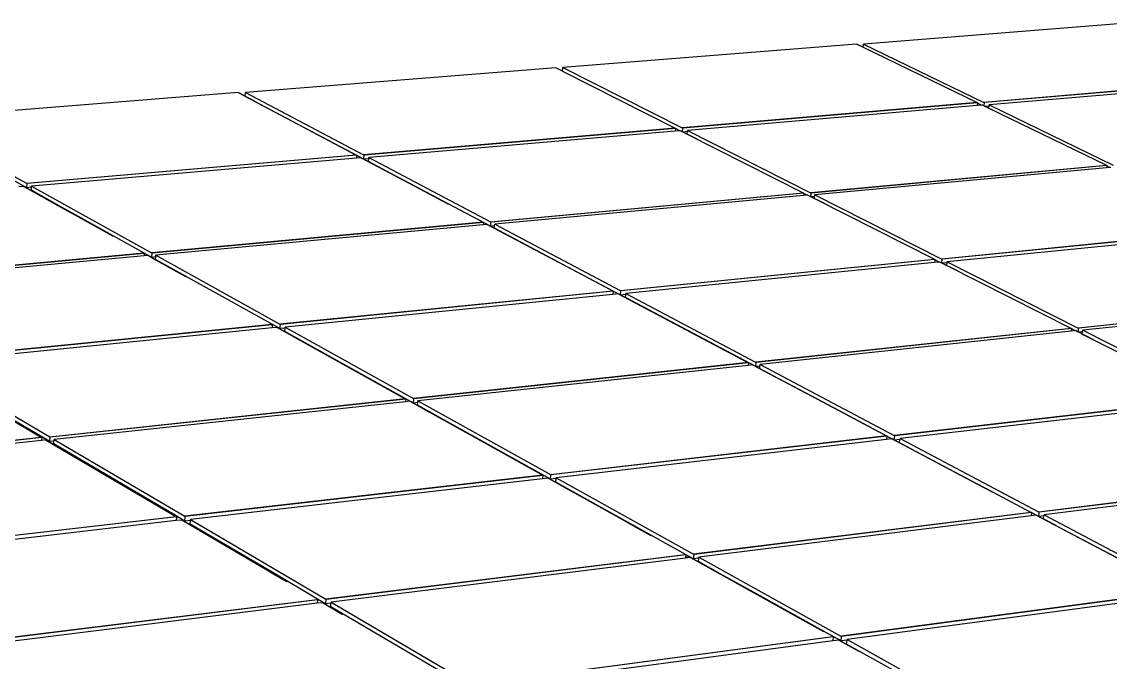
# Model space of a CAD drawing. Header units: inches. Extents: x -1925 to 2960, y -1726 to 1726.
# Drawn here: x -940 to -266, y 826 to 1222 of the extents above; entities that cross this region are included whole.
import ezdxf

# ---------------------------------------------------------------- set-up
doc = ezdxf.new("R2010")
doc.units = ezdxf.units.IN
doc.header["$MEASUREMENT"] = 0

msp = doc.modelspace()

# ---------------------------------------------------------------- linework, layer by layer
for p, q in [((-246.33, 1222.12), (-418.91, 1208.37)), ((-423.12, 1208.28), (-605.03, 1193.79)), ((-419.13, 1206.35), (-423.12, 1208.28)), ((-423.12, 1208.28), (-423.12, 1208.28)), ((-412.85, 1203.3), (-423.12, 1208.28)), ((-419.13, 1206.35), (-418.91, 1208.37)), ((-418.91, 1208.37), (-344.32, 1172.25)), ((-419.13, 1206.35), (-348.56, 1172.15)), ((-609.45, 1193.7), (-801.46, 1178.41)), ((-605.25, 1191.57), (-609.45, 1193.7)), ((-609.45, 1193.7), (-609.45, 1193.7)), ((-599.27, 1188.55), (-609.45, 1193.7)), ((-605.25, 1191.57), (-605.03, 1193.79)), ((-605.03, 1193.79), (-531.12, 1156.48)), ((-605.25, 1191.57), (-535.57, 1156.36)), ((-171.15, 1187.06), (-344.21, 1172.2)), ((-170.91, 1186.95), (-343.98, 1172.09)), ((-171.13, 1185.3), (-341.04, 1170.67)), ((-806.1, 1178.3), (-1009.09, 1162.15)), ((-806.1, 1178.3), (-733.1, 1139.69)), ((-806.1, 1178.3), (-806.1, 1178.3)), ((-796.05, 1172.98), (-806.1, 1178.3)), ((-801.66, 1175.96), (-801.46, 1178.41)), ((-728.31, 1137.16), (-801.66, 1175.96)), ((-801.46, 1178.41), (-728.43, 1139.82)), ((-348.45, 1172.09), (-531.01, 1156.42)), ((-348.22, 1171.98), (-530.78, 1156.31)), ((-348.42, 1170.29), (-527.87, 1154.84)), ((-348.54, 1172.14), (-348.45, 1172.09)), ((-348.45, 1172.09), (-348.45, 1172.09)), ((-348.45, 1172.09), (-348.22, 1171.98)), ((-348.26, 1171.68), (-348.42, 1170.29)), ((-345.85, 1170.51), (-348.42, 1170.29)), ((-348.22, 1171.98), (-348.26, 1171.68)), ((-345.85, 1170.51), (-348.26, 1171.68)), ((-348.22, 1171.98), (-348.11, 1171.93)), ((-347.85, 1171.8), (-347.77, 1171.76)), ((-345.28, 1170.56), (-345.85, 1170.51)), ((-344.22, 1170.04), (-345.28, 1170.56)), ((-345.28, 1170.56), (-345.28, 1170.56)), ((-334.7, 1165.43), (-345.28, 1170.56)), ((-344.21, 1172.2), (-344.32, 1172.25)), ((-344.22, 1170.04), (-343.98, 1172.09)), ((-343.69, 1169.79), (-344.22, 1170.04)), ((-343.98, 1172.09), (-344.21, 1172.2)), ((-341.12, 1170.01), (-343.69, 1169.79)), ((-341.29, 1168.62), (-343.69, 1169.79)), ((-341.29, 1168.62), (-341.12, 1170.01)), ((-341.29, 1168.62), (-268.48, 1133.34)), ((-341.12, 1170.01), (-341.04, 1170.67)), ((-341.04, 1170.67), (-264.21, 1133.46)), ((-936.99, 1119.46), (-1009.25, 1159.64)), ((-1009.09, 1162.15), (-937.15, 1122.19)), ((-535.46, 1156.31), (-728.32, 1139.76)), ((-535.23, 1156.19), (-728.09, 1139.64)), ((-535.41, 1154.45), (-725.21, 1138.12)), ((-535.57, 1156.36), (-535.55, 1156.35)), ((-535.55, 1156.35), (-535.46, 1156.31)), ((-535.46, 1156.31), (-535.46, 1156.31)), ((-535.46, 1156.31), (-535.23, 1156.19)), ((-535.25, 1156.03), (-535.41, 1154.45)), ((-532.61, 1154.69), (-535.41, 1154.45)), ((-535.23, 1156.19), (-535.25, 1156.03)), ((-532.61, 1154.69), (-535.25, 1156.03)), ((-535.23, 1156.19), (-535.12, 1156.13)), ((-534.86, 1156.01), (-534.78, 1155.96)), ((-532.32, 1154.72), (-532.61, 1154.69)), ((-531.02, 1154.06), (-532.32, 1154.72)), ((-532.32, 1154.72), (-532.32, 1154.72)), ((-521.83, 1149.42), (-532.32, 1154.72)), ((-531.01, 1156.42), (-531.12, 1156.48)), ((-531.02, 1154.06), (-530.78, 1156.31)), ((-530.74, 1153.92), (-531.02, 1154.06)), ((-530.78, 1156.31), (-531.01, 1156.42)), ((-527.94, 1154.16), (-530.74, 1153.92)), ((-528.1, 1152.59), (-530.74, 1153.92)), ((-528.1, 1152.59), (-527.94, 1154.16)), ((-528.1, 1152.59), (-456.16, 1116.23)), ((-527.94, 1154.16), (-527.87, 1154.84)), ((-527.87, 1154.84), (-451.68, 1116.36)), ((-732.99, 1139.63), (-937.04, 1122.13)), ((-732.77, 1139.51), (-936.82, 1122)), ((-733.1, 1139.69), (-733.08, 1139.67)), ((-733.08, 1139.67), (-732.99, 1139.63)), ((-732.99, 1139.63), (-732.99, 1139.63)), ((-732.99, 1139.63), (-732.77, 1139.51)), ((-732.77, 1139.51), (-732.92, 1137.73)), ((-732.77, 1139.51), (-732.66, 1139.45)), ((-732.4, 1139.32), (-732.32, 1139.27)), ((-728.32, 1139.76), (-728.43, 1139.82)), ((-728.09, 1139.64), (-728.32, 1139.76)), ((-728.31, 1137.16), (-728.09, 1139.64)), ((-732.92, 1137.73), (-933.98, 1120.43)), ((-729.89, 1137.99), (-732.92, 1137.73)), ((-729.89, 1137.99), (-708.46, 1126.65)), ((-729.89, 1137.99), (-729.89, 1137.99)), ((-719.51, 1132.5), (-729.89, 1137.99)), ((-725.27, 1137.42), (-728.31, 1137.16)), ((-725.43, 1135.64), (-725.27, 1137.42)), ((-708.44, 1126.65), (-725.43, 1135.64)), ((-725.27, 1137.42), (-725.21, 1138.12)), ((-725.21, 1138.12), (-649.85, 1098.29)), ((-268.37, 1133.28), (-451.56, 1116.31)), ((-268.13, 1133.16), (-451.33, 1116.19)), ((-268.48, 1133.34), (-268.45, 1133.32)), ((-268.45, 1133.32), (-268.37, 1133.28)), ((-268.37, 1133.28), (-268.36, 1133.28)), ((-268.36, 1133.28), (-268.13, 1133.16)), ((-268.17, 1132.85), (-268.3, 1131.8)), ((-268.13, 1133.16), (-268.17, 1132.85)), ((-266.37, 1131.98), (-268.17, 1132.85)), ((-268.13, 1133.16), (-268.01, 1133.11)), ((-267.74, 1132.98), (-267.66, 1132.94)), ((-708.44, 1126.65), (-708.46, 1126.65)), ((-708.46, 1126.65), (-699.8, 1122.07)), ((-699.78, 1122.07), (-708.44, 1126.65)), ((-268.3, 1131.8), (-449.02, 1115.02)), ((-266.37, 1131.98), (-268.3, 1131.8)), ((-265.8, 1132.04), (-266.37, 1131.98)), ((-938.89, 1120.29), (-941.86, 1120.03)), ((-938.89, 1120.29), (-915.8, 1107.44)), ((-938.89, 1120.29), (-938.89, 1120.29)), ((-928.67, 1114.6), (-938.89, 1120.29)), ((-937.04, 1122.13), (-937.15, 1122.19)), ((-936.82, 1122), (-937.04, 1122.13)), ((-936.99, 1119.46), (-936.82, 1122)), ((-934.03, 1119.72), (-936.99, 1119.46)), ((-934.16, 1117.88), (-934.03, 1119.72)), ((-934.03, 1119.72), (-933.98, 1120.43)), ((-933.98, 1120.43), (-859.68, 1079.16)), ((-699.78, 1122.07), (-699.8, 1122.07)), ((-699.8, 1122.07), (-676.16, 1109.57)), ((-676.14, 1109.57), (-699.78, 1122.07)), ((-915.44, 1107.47), (-934.16, 1117.88)), ((-456.04, 1116.17), (-649.74, 1098.23)), ((-455.81, 1116.05), (-649.51, 1098.11)), ((-455.96, 1114.65), (-647.22, 1096.9)), ((-456.13, 1116.21), (-456.04, 1116.17)), ((-456.04, 1116.17), (-456.04, 1116.17)), ((-456.04, 1116.17), (-455.81, 1116.05)), ((-455.82, 1115.88), (-455.96, 1114.65)), ((-453.79, 1114.86), (-455.96, 1114.65)), ((-455.81, 1116.05), (-455.82, 1115.88)), ((-453.79, 1114.86), (-455.82, 1115.88)), ((-455.81, 1116.05), (-455.69, 1115.99)), ((-455.43, 1115.86), (-455.34, 1115.82)), ((-453.5, 1114.88), (-453.79, 1114.86)), ((-451.58, 1113.91), (-453.5, 1114.88)), ((-453.5, 1114.88), (-453.5, 1114.88)), ((-442.68, 1109.42), (-453.5, 1114.88)), ((-451.56, 1116.31), (-451.68, 1116.36)), ((-451.58, 1113.91), (-451.33, 1116.19)), ((-451.31, 1113.77), (-451.58, 1113.91)), ((-451.33, 1116.19), (-451.56, 1116.31)), ((-449.14, 1113.98), (-451.31, 1113.77)), ((-449.27, 1112.75), (-451.31, 1113.77)), ((-449.27, 1112.75), (-449.14, 1113.98)), ((-449.27, 1112.75), (-374.96, 1075.19)), ((-449.14, 1113.98), (-449.02, 1115.02)), ((-449.02, 1115.02), (-370.45, 1075.35)), ((-915.44, 1107.47), (-915.8, 1107.44)), ((-915.8, 1107.44), (-907.26, 1102.7)), ((-906.9, 1102.73), (-915.44, 1107.47)), ((-676.16, 1109.57), (-676.14, 1109.57)), ((-649.74, 1095.6), (-676.14, 1109.57)), ((-906.9, 1102.73), (-907.26, 1102.7)), ((-907.26, 1102.7), (-883.93, 1089.72)), ((-883.57, 1089.75), (-906.9, 1102.73)), ((-654.45, 1098.08), (-859.57, 1079.09)), ((-654.21, 1097.96), (-859.34, 1078.97)), ((-654.35, 1096.52), (-857.09, 1077.71)), ((-654.53, 1098.13), (-654.45, 1098.08)), ((-654.45, 1098.08), (-654.45, 1098.08)), ((-654.45, 1098.08), (-654.21, 1097.96)), ((-654.21, 1097.96), (-654.35, 1096.52)), ((-651.93, 1096.75), (-654.35, 1096.52)), ((-654.21, 1097.96), (-654.1, 1097.9)), ((-653.84, 1097.76), (-653.75, 1097.71)), ((-651.93, 1096.75), (-574.19, 1055.62)), ((-651.93, 1096.75), (-651.93, 1096.75)), ((-641.23, 1091.09), (-651.93, 1096.75)), ((-649.74, 1098.23), (-649.85, 1098.29)), ((-649.51, 1098.11), (-649.74, 1098.23)), ((-649.74, 1095.6), (-649.51, 1098.11)), ((-647.32, 1095.83), (-649.74, 1095.6)), ((-647.46, 1094.39), (-647.32, 1095.83)), ((-569.34, 1053.07), (-647.46, 1094.39)), ((-647.32, 1095.83), (-647.22, 1096.9)), ((-647.22, 1096.9), (-569.45, 1055.8)), ((-186.55, 1093.63), (-370.34, 1075.29)), ((-186.3, 1093.51), (-370.09, 1075.17)), ((-883.93, 1089.72), (-883.57, 1089.75)), ((-860.65, 1077.01), (-883.57, 1089.75)), ((-186.55, 1091.66), (-366.99, 1073.61)), ((-864.52, 1078.93), (-1082.1, 1058.8)), ((-864.29, 1078.8), (-1081.88, 1058.66)), ((-864.61, 1078.98), (-864.52, 1078.93)), ((-864.52, 1078.93), (-864.52, 1078.93)), ((-864.52, 1078.93), (-864.29, 1078.8)), ((-864.29, 1078.8), (-864.4, 1077.33)), ((-864.29, 1078.8), (-864.18, 1078.74)), ((-863.92, 1078.6), (-863.84, 1078.55)), ((-859.57, 1079.09), (-859.68, 1079.16)), ((-859.34, 1078.97), (-859.57, 1079.09)), ((-859.53, 1076.39), (-859.34, 1078.97)), ((-864.4, 1077.33), (-1079.67, 1057.36)), ((-862.04, 1077.55), (-864.4, 1077.33)), ((-860.63, 1076.76), (-862.04, 1077.55)), ((-862.04, 1077.55), (-862.04, 1077.55)), ((-851.48, 1071.67), (-862.04, 1077.55)), ((-860.63, 1076.76), (-860.65, 1077.01)), ((-859.53, 1076.39), (-860.65, 1077.01)), ((-860.63, 1076.76), (-838.72, 1064.58)), ((-857.17, 1076.61), (-859.53, 1076.39)), ((-857.28, 1075.14), (-857.17, 1076.61)), ((-838.74, 1064.83), (-857.28, 1075.14)), ((-857.17, 1076.61), (-857.09, 1077.71)), ((-857.09, 1077.71), (-780.33, 1035.08)), ((-374.84, 1075.13), (-569.33, 1055.74)), ((-374.6, 1075.01), (-569.09, 1055.61)), ((-374.82, 1073.11), (-566.02, 1053.99)), ((-374.93, 1075.18), (-374.84, 1075.13)), ((-374.84, 1075.13), (-374.84, 1075.13)), ((-374.84, 1075.13), (-374.6, 1075.01)), ((-374.62, 1074.84), (-374.82, 1073.11)), ((-371.8, 1073.41), (-374.82, 1073.11)), ((-374.6, 1075.01), (-374.62, 1074.84)), ((-371.8, 1073.41), (-374.62, 1074.84)), ((-374.6, 1075.01), (-374.48, 1074.95)), ((-374.21, 1074.81), (-374.12, 1074.77)), ((-371.5, 1073.44), (-371.8, 1073.41)), ((-370.36, 1072.87), (-371.5, 1073.44)), ((-371.5, 1073.44), (-371.5, 1073.44)), ((-360.34, 1067.8), (-371.5, 1073.44)), ((-370.34, 1075.29), (-370.45, 1075.35)), ((-370.36, 1072.87), (-370.09, 1075.17)), ((-370.09, 1072.73), (-370.36, 1072.87)), ((-370.09, 1075.17), (-370.34, 1075.29)), ((-367.06, 1073.03), (-370.09, 1072.73)), ((-367.27, 1071.3), (-370.09, 1072.73)), ((-367.27, 1071.3), (-367.06, 1073.03)), ((-367.06, 1073.03), (-366.99, 1073.61)), ((-366.99, 1073.61), (-285.92, 1032.67)), ((-367.27, 1071.3), (-290.46, 1032.48)), ((-838.72, 1064.58), (-838.74, 1064.83)), ((-780.2, 1032.27), (-838.74, 1064.83)), ((-574.07, 1055.56), (-780.22, 1035.01)), ((-573.83, 1055.43), (-779.98, 1034.88)), ((-574.03, 1053.49), (-776.95, 1033.2)), ((-574.19, 1055.62), (-574.16, 1055.61)), ((-574.16, 1055.61), (-574.07, 1055.56)), ((-574.07, 1055.56), (-574.07, 1055.56)), ((-574.07, 1055.56), (-573.83, 1055.43)), ((-573.83, 1055.43), (-574.03, 1053.49)), ((-570.76, 1053.81), (-574.03, 1053.49)), ((-573.83, 1055.43), (-573.71, 1055.37)), ((-573.44, 1055.23), (-573.36, 1055.18)), ((-570.76, 1053.81), (-490.46, 1011.33)), ((-570.76, 1053.81), (-570.76, 1053.81)), ((-559.71, 1047.96), (-570.76, 1053.81)), ((-569.33, 1055.74), (-569.45, 1055.8)), ((-569.34, 1053.07), (-569.09, 1055.61)), ((-566.08, 1053.4), (-569.34, 1053.07)), ((-569.09, 1055.61), (-569.33, 1055.74)), ((-566.28, 1051.45), (-566.08, 1053.4)), ((-566.08, 1053.4), (-566.02, 1053.99)), ((-566.02, 1053.99), (-485.69, 1011.54)), ((-101.47, 1052.4), (-285.8, 1032.61)), ((-101.22, 1052.27), (-285.55, 1032.48)), ((-485.6, 1008.77), (-566.28, 1051.45)), ((-101.43, 1050.79), (-283.09, 1031.24)), ((-785.21, 1034.82), (-1004.1, 1013.01)), ((-784.97, 1034.69), (-1003.86, 1012.87)), ((-785.14, 1032.69), (-1000.88, 1011.13)), ((-785.3, 1034.87), (-785.21, 1034.82)), ((-785.21, 1034.82), (-785.21, 1034.82)), ((-785.21, 1034.82), (-784.97, 1034.69)), ((-784.97, 1034.69), (-785.14, 1032.69)), ((-781.95, 1033.01), (-785.14, 1032.69)), ((-784.97, 1034.69), (-784.86, 1034.63)), ((-784.59, 1034.48), (-784.51, 1034.43)), ((-781.95, 1033.01), (-702.63, 988.9)), ((-781.94, 1033.01), (-781.95, 1033.01)), ((-771.03, 1026.94), (-781.94, 1033.01)), ((-780.22, 1035.01), (-780.33, 1035.08)), ((-779.98, 1034.88), (-780.22, 1035.01)), ((-780.2, 1032.27), (-779.98, 1034.88)), ((-777, 1032.59), (-780.2, 1032.27)), ((-777.17, 1030.59), (-777, 1032.59)), ((-777, 1032.59), (-776.95, 1033.2)), ((-776.95, 1033.2), (-697.6, 989.12)), ((-290.33, 1032.42), (-485.57, 1011.47)), ((-290.08, 1032.3), (-485.32, 1011.34)), ((-290.46, 1032.48), (-290.43, 1032.47)), ((-290.43, 1032.47), (-290.33, 1032.42)), ((-290.33, 1032.42), (-290.33, 1032.42)), ((-290.33, 1032.42), (-290.08, 1032.3)), ((-290.1, 1032.13), (-290.27, 1030.77)), ((-290.08, 1032.3), (-290.1, 1032.13)), ((-287.92, 1031.02), (-290.1, 1032.13)), ((-290.08, 1032.3), (-289.96, 1032.24)), ((-289.68, 1032.09), (-289.59, 1032.05)), ((-285.8, 1032.61), (-285.92, 1032.67)), ((-285.84, 1030.15), (-285.55, 1032.48)), ((-285.55, 1032.48), (-285.8, 1032.61)), ((-283.21, 1030.27), (-283.09, 1031.24)), ((-283.09, 1031.24), (-199.41, 988.99)), ((-697.47, 986.27), (-777.17, 1030.59)), ((-290.27, 1030.77), (-482.88, 1010.05)), ((-287.92, 1031.02), (-290.27, 1030.77)), ((-287.63, 1031.05), (-287.92, 1031.02)), ((-285.84, 1030.15), (-287.63, 1031.05)), ((-287.62, 1031.05), (-287.63, 1031.05)), ((-276.11, 1025.23), (-287.62, 1031.05)), ((-285.57, 1030.01), (-285.84, 1030.15)), ((-283.21, 1030.27), (-285.57, 1030.01)), ((-283.38, 1028.91), (-285.57, 1030.01)), ((-283.38, 1028.91), (-283.21, 1030.27)), ((-283.38, 1028.91), (-203.97, 988.78)), ((-1000.88, 1011.13), (-922.79, 965.3)), ((-490.34, 1011.27), (-697.48, 989.05)), ((-490.09, 1011.14), (-697.23, 988.92)), ((-490.44, 1011.32), (-490.34, 1011.27)), ((-490.34, 1011.27), (-490.34, 1011.27)), ((-490.34, 1011.27), (-490.09, 1011.14)), ((-490.09, 1011.14), (-490.26, 1009.57)), ((-490.09, 1011.14), (-489.97, 1011.08)), ((-485.57, 1011.47), (-485.69, 1011.54)), ((-485.6, 1008.77), (-485.32, 1011.34)), ((-485.32, 1011.34), (-485.57, 1011.47)), ((-1006.16, 1010.92), (-928.11, 965.06)), ((-922.63, 962.37), (-1001.06, 1008.44)), ((-490.26, 1009.57), (-694.83, 987.58)), ((-487.66, 1009.85), (-490.26, 1009.57)), ((-489.69, 1010.93), (-489.6, 1010.88)), ((-487.66, 1009.85), (-450.94, 990.42)), ((-487.66, 1009.85), (-487.66, 1009.85)), ((-476.24, 1003.81), (-487.66, 1009.85)), ((-482.99, 1009.05), (-485.6, 1008.77)), ((-483.16, 1007.48), (-482.99, 1009.05)), ((-450.94, 990.44), (-483.16, 1007.48)), ((-482.99, 1009.05), (-482.88, 1010.05)), ((-482.88, 1010.05), (-399.89, 966.19)), ((-702.52, 988.83), (-922.67, 965.23)), ((-702.27, 988.7), (-922.43, 965.08)), ((-702.41, 987.08), (-920.06, 963.69)), ((-702.63, 988.9), (-702.61, 988.88)), ((-702.61, 988.88), (-702.52, 988.83)), ((-702.52, 988.83), (-702.51, 988.83)), ((-702.51, 988.83), (-702.27, 988.7)), ((-702.27, 988.7), (-702.41, 987.08)), ((-699.86, 987.36), (-702.41, 987.08)), ((-702.27, 988.7), (-702.15, 988.63)), ((-701.87, 988.48), (-701.78, 988.43)), ((-699.86, 987.36), (-617.84, 941.74)), ((-699.86, 987.36), (-699.86, 987.36)), ((-688.58, 981.08), (-699.86, 987.36)), ((-697.48, 989.05), (-697.6, 989.12)), ((-697.23, 988.92), (-697.48, 989.05)), ((-697.47, 986.27), (-697.23, 988.92)), ((-694.92, 986.55), (-697.47, 986.27)), ((-695.07, 984.93), (-694.92, 986.55)), ((-612.65, 939.11), (-695.07, 984.93)), ((-694.92, 986.55), (-694.83, 987.58)), ((-694.83, 987.58), (-612.77, 941.99)), ((-450.94, 990.42), (-450.94, 990.44)), ((-431.14, 979.96), (-450.94, 990.44)), ((-450.94, 990.42), (-431.14, 979.95)), ((-203.85, 988.71), (-399.76, 966.13)), ((-203.59, 988.58), (-399.51, 965.99)), ((-203.86, 986.5), (-396.23, 964.26)), ((-431.14, 979.95), (-431.14, 979.96)), ((-409.4, 968.46), (-431.14, 979.96)), ((-431.14, 979.95), (-409.41, 968.46)), ((-927.99, 964.99), (-1162.44, 939.86)), ((-927.75, 964.84), (-1162.21, 939.71)), ((-928.11, 965.06), (-928.08, 965.04)), ((-928.08, 965.04), (-927.99, 964.99)), ((-927.99, 964.99), (-927.99, 964.99)), ((-927.99, 964.99), (-927.75, 964.84)), ((-927.75, 964.84), (-927.87, 963.18)), ((-927.75, 964.84), (-927.63, 964.78)), ((-927.36, 964.62), (-927.27, 964.57)), ((-922.67, 965.23), (-922.79, 965.3)), ((-922.43, 965.08), (-922.67, 965.23)), ((-922.63, 962.37), (-922.43, 965.08)), ((-404.58, 965.9), (-612.64, 941.92)), ((-404.32, 965.76), (-612.39, 941.78)), ((-409.4, 968.46), (-409.41, 968.46)), ((-399.81, 963.39), (-409.4, 968.46)), ((-404.67, 965.95), (-404.58, 965.9)), ((-404.58, 965.9), (-404.57, 965.9)), ((-404.57, 965.9), (-404.32, 965.76)), ((-404.32, 965.76), (-404.57, 963.62)), ((-401.04, 964.03), (-404.57, 963.62)), ((-404.32, 965.76), (-404.19, 965.7)), ((-403.9, 965.54), (-403.81, 965.5)), ((-401.04, 964.03), (-348.67, 936.33)), ((-401.04, 964.03), (-401.04, 964.03)), ((-389.24, 957.79), (-401.04, 964.03)), ((-399.76, 966.13), (-399.89, 966.19)), ((-399.81, 963.39), (-399.51, 965.99)), ((-399.51, 965.99), (-399.76, 966.13)), ((-396.29, 963.8), (-396.23, 964.26)), ((-396.23, 964.26), (-310.42, 918.91)), ((-927.87, 963.18), (-1159.88, 938.26)), ((-925.38, 963.45), (-927.87, 963.18)), ((-925.38, 963.45), (-845.41, 916.46)), ((-925.38, 963.45), (-925.38, 963.45)), ((-914.27, 956.92), (-925.38, 963.45)), ((-920.14, 962.63), (-922.63, 962.37)), ((-920.26, 960.97), (-920.14, 962.63)), ((-845.47, 917.03), (-920.26, 960.97)), ((-920.14, 962.63), (-920.06, 963.69)), ((-920.06, 963.69), (-839.22, 916.25)), ((-404.57, 963.62), (-609.15, 939.98)), ((-396.29, 963.8), (-399.81, 963.39)), ((-396.54, 961.66), (-396.29, 963.8)), ((-348.65, 936.33), (-396.54, 961.66)), ((-617.72, 941.68), (-839.1, 916.18)), ((-617.46, 941.53), (-838.85, 916.03)), ((-617.68, 939.33), (-835.65, 914.15)), ((-617.84, 941.74), (-617.81, 941.73)), ((-617.81, 941.73), (-617.72, 941.68)), ((-617.72, 941.68), (-617.72, 941.68)), ((-617.72, 941.68), (-617.46, 941.53)), ((-617.46, 941.53), (-617.68, 939.33)), ((-614.22, 939.73), (-617.68, 939.33)), ((-617.46, 941.53), (-617.34, 941.47)), ((-617.05, 941.31), (-616.96, 941.25)), ((-614.22, 939.73), (-568.55, 914.33)), ((-614.22, 939.73), (-614.22, 939.73)), ((-602.54, 933.24), (-614.22, 939.73)), ((-612.64, 941.92), (-612.77, 941.99)), ((-612.65, 939.11), (-612.39, 941.78)), ((-609.2, 939.51), (-612.65, 939.11)), ((-612.39, 941.78), (-612.64, 941.92)), ((-609.41, 937.3), (-609.2, 939.51)), ((-568.27, 914.43), (-609.41, 937.3)), ((-609.2, 939.51), (-609.15, 939.98)), ((-609.15, 939.98), (-524.21, 892.8)), ((-113.74, 943.18), (-310.29, 918.84)), ((-113.47, 943.04), (-310.02, 918.7)), ((-113.75, 941.11), (-307.01, 917.12)), ((-348.65, 936.33), (-348.67, 936.33)), ((-348.67, 936.33), (-338.71, 931.06)), ((-338.69, 931.06), (-348.65, 936.33)), ((-338.69, 931.06), (-338.71, 931.06)), ((-315.18, 918.62), (-338.69, 931.06)), ((-845.41, 916.46), (-845.47, 917.03)), ((-839.07, 913.27), (-845.47, 917.03)), ((-315.13, 918.59), (-524.08, 892.73)), ((-314.87, 918.44), (-523.82, 892.58)), ((-311.86, 916.86), (-315.24, 918.66)), ((-315.19, 918.62), (-315.18, 918.62)), ((-315.19, 918.62), (-315.13, 918.59)), ((-310.35, 916.07), (-315.18, 918.62)), ((-315.13, 918.59), (-315.13, 918.59)), ((-315.13, 918.59), (-314.87, 918.44)), ((-314.87, 918.44), (-315.11, 916.46)), ((-311.86, 916.86), (-315.11, 916.46)), ((-314.87, 918.44), (-314.74, 918.38)), ((-314.44, 918.22), (-314.34, 918.17)), ((-311.86, 916.86), (-223.12, 869.92)), ((-311.86, 916.86), (-311.86, 916.86)), ((-299.65, 910.41), (-311.86, 916.86)), ((-310.29, 918.84), (-310.42, 918.91)), ((-310.35, 916.07), (-310.02, 918.7)), ((-310.02, 918.7), (-310.29, 918.84)), ((-307.1, 916.47), (-307.01, 917.12)), ((-307.01, 917.12), (-218.25, 870.21)), ((-844.46, 915.9), (-1080.48, 888.73)), ((-844.21, 915.76), (-1080.23, 888.58)), ((-844.39, 913.49), (-1077.1, 886.62)), ((-844.56, 915.96), (-844.46, 915.9)), ((-844.46, 915.9), (-844.46, 915.9)), ((-844.46, 915.9), (-844.21, 915.76)), ((-844.21, 915.76), (-844.39, 913.49)), ((-841.02, 913.88), (-844.39, 913.49)), ((-844.21, 915.76), (-844.09, 915.69)), ((-843.81, 915.52), (-843.72, 915.47)), ((-823.83, 903.78), (-841.02, 913.88)), ((-841.02, 913.88), (-841.02, 913.88)), ((-829.51, 907.12), (-841.02, 913.88)), ((-839.1, 916.18), (-839.22, 916.25)), ((-838.85, 916.03), (-839.1, 916.18)), ((-839.07, 913.27), (-838.85, 916.03)), ((-835.69, 913.66), (-839.07, 913.27)), ((-835.87, 911.4), (-835.69, 913.66)), ((-823.88, 904.35), (-835.87, 911.4)), ((-835.69, 913.66), (-835.65, 914.15)), ((-835.65, 914.15), (-751.89, 864.99)), ((-568.27, 914.43), (-568.55, 914.33)), ((-568.55, 914.33), (-560.35, 909.77)), ((-559.98, 909.82), (-568.27, 914.43)), ((-315.11, 916.46), (-520.84, 890.94)), ((-307.1, 916.47), (-310.35, 916.07)), ((-307.34, 914.49), (-307.1, 916.47)), ((-218.19, 867.33), (-307.34, 914.49)), ((-823.83, 903.78), (-823.88, 904.35)), ((-785.12, 881.58), (-823.88, 904.35)), ((-785.89, 881.48), (-823.83, 903.78)), ((-559.98, 909.82), (-560.35, 909.77)), ((-560.35, 909.77), (-550.5, 904.29)), ((-550.13, 904.34), (-559.98, 909.82)), ((-550.13, 904.34), (-550.5, 904.29)), ((-526.82, 891.38), (-550.13, 904.34)), ((-529.2, 892.45), (-751.76, 864.92)), ((-528.93, 892.3), (-751.5, 864.76)), ((-529.15, 890.26), (-748.56, 863.05)), ((-529.29, 892.5), (-529.2, 892.45)), ((-529.2, 892.45), (-529.2, 892.45)), ((-529.2, 892.45), (-528.93, 892.3)), ((-529.06, 891.09), (-529.15, 890.26)), ((-525.95, 890.66), (-529.15, 890.26)), ((-528.93, 892.3), (-529.06, 891.09)), ((-529.06, 891.09), (-526.82, 891.38)), ((-528.93, 892.3), (-528.8, 892.23)), ((-528.51, 892.07), (-528.41, 892.01)), ((-524.11, 889.87), (-526.82, 891.38)), ((-525.95, 890.66), (-505.65, 879.37)), ((-525.95, 890.66), (-525.95, 890.66)), ((-513.86, 883.93), (-525.95, 890.66)), ((-524.08, 892.73), (-524.21, 892.8)), ((-524.11, 889.87), (-523.82, 892.58)), ((-520.91, 890.27), (-524.11, 889.87)), ((-523.82, 892.58), (-524.08, 892.73)), ((-521.13, 888.23), (-520.91, 890.27)), ((-520.91, 890.27), (-520.84, 890.94)), ((-520.84, 890.94), (-432.89, 842.08)), ((-505.67, 879.63), (-521.13, 888.23)), ((-785.12, 881.58), (-785.89, 881.48)), ((-785.89, 881.48), (-776.16, 875.77)), ((-775.4, 875.87), (-785.12, 881.58)), ((-505.65, 879.37), (-505.67, 879.63)), ((-482.76, 866.89), (-505.67, 879.63)), ((-505.65, 879.37), (-482.74, 866.63)), ((-775.4, 875.87), (-776.16, 875.77)), ((-752.37, 862.34), (-775.4, 875.87)), ((-222.99, 869.86), (-432.75, 842.01)), ((-222.71, 869.71), (-432.48, 841.85)), ((-757.17, 864.61), (-994.72, 835.24)), ((-756.91, 864.46), (-994.46, 835.08)), ((-757.27, 864.67), (-757.17, 864.61)), ((-757.17, 864.61), (-756.97, 864.49)), ((-757.17, 864.61), (-757.17, 864.61)), ((-756.91, 864.46), (-757.09, 862.36)), ((-753.97, 862.74), (-757.09, 862.36)), ((-756.97, 864.49), (-756.91, 864.46)), ((-756.91, 864.46), (-756.78, 864.39)), ((-756.49, 864.21), (-756.4, 864.16)), ((-753.12, 862.25), (-753.97, 862.74)), ((-753.97, 862.74), (-753.97, 862.74)), ((-742.04, 855.73), (-753.97, 862.74)), ((-751.76, 864.92), (-751.89, 864.99)), ((-751.5, 864.76), (-751.76, 864.92)), ((-751.74, 861.97), (-751.5, 864.76)), ((-748.62, 862.36), (-748.56, 863.05)), ((-748.56, 863.05), (-661.72, 812.08)), ((-482.74, 866.63), (-482.76, 866.89)), ((-443.64, 845.14), (-482.76, 866.89)), ((-482.74, 866.63), (-443.63, 844.87)), ((-223.03, 867.35), (-429, 839.92)), ((-757.09, 862.36), (-991.57, 833.29)), ((-753.12, 862.25), (-752.37, 862.34)), ((-741.6, 855.47), (-753.12, 862.25)), ((-751.74, 861.97), (-752.37, 862.34)), ((-748.62, 862.36), (-751.74, 861.97)), ((-748.8, 860.26), (-748.62, 862.36)), ((-741, 855.67), (-748.8, 860.26)), ((-741, 855.67), (-741.6, 855.47)), ((-661.58, 809.02), (-741, 855.67)), ((-443.63, 844.87), (-443.64, 845.14)), ((-432.8, 839.11), (-443.64, 845.14)), ((-437.91, 841.69), (-661.58, 812.01)), ((-437.63, 841.54), (-661.31, 811.85)), ((-437.91, 839.11), (-657.88, 809.83)), ((-438.01, 841.75), (-437.91, 841.69)), ((-437.91, 841.69), (-437.9, 841.69)), ((-437.63, 841.54), (-437.91, 839.11)), ((-434.16, 839.61), (-437.91, 839.11)), ((-437.9, 841.69), (-437.63, 841.54)), ((-437.63, 841.54), (-437.5, 841.47)), ((-437.19, 841.3), (-437.09, 841.24)), ((-434.16, 839.61), (-424.12, 834.03)), ((-434.16, 839.61), (-434.16, 839.61)), ((-421.63, 832.64), (-434.16, 839.61)), ((-432.75, 842.01), (-432.89, 842.08)), ((-432.8, 839.11), (-432.48, 841.85)), ((-429.04, 839.61), (-432.8, 839.11)), ((-432.48, 841.85), (-432.75, 842.01)), ((-429.32, 837.18), (-429.04, 839.61)), ((-424.14, 834.29), (-429.32, 837.18)), ((-429.04, 839.61), (-429, 839.92)), ((-429, 839.92), (-337.86, 789.29)), ((-424.12, 834.03), (-424.14, 834.29)), ((-337.78, 786.27), (-424.14, 834.29))]:
    msp.add_line(p, q)

doc.saveas('drawing.dxf')
